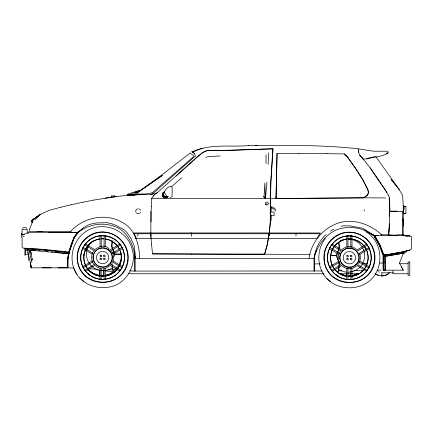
<?xml version="1.0" encoding="UTF-8"?>
<svg xmlns="http://www.w3.org/2000/svg" width="433" height="433" viewBox="0 0 433 433"><rect width="100%" height="100%" fill="white"/><g stroke="black" fill="none" stroke-linecap="round" stroke-linejoin="round"><path stroke-width="0.65" d="M25.255 248.125L25.249 254.555L28.037 254.555L28.042 251.984M322.103 270.982L134.539 271.085L134.549 254.155M135.145 258.431L135.145 256.547M151.02 211.185L150.814 233.149M271.204 211.396L271.204 207.683L270.268 206.325C272.758 206.795 275.632 208.289 275.799 211.136M383.762 263.177L383.551 253.976L380.082 245.067L374.854 235.39L374.323 235.59L372.818 234.773M385.11 263.161L385.121 254.712L383.871 254.707L383.779 270.203M135.156 271.08L135.145 253.402L134.024 245.3L130.896 238.377L127.464 233.252L124.812 230.264L116.509 225.615L112.196 223.953L106.881 222.627L96.261 222.957L91.282 223.953L87.628 225.198L84.143 227.271L77.929 232.212L73.924 237.517L68.971 251.963L67.737 257.738L67.467 267.816L58.082 267.821M151.604 206.325L151.615 198.444L270.457 198.444L270.939 182.039L273.028 148.73L221.333 150.489L207.028 150.511L202.931 152.308L197.578 156.643L157.266 192.723L154.581 194.341L153.098 196.198M403.253 209.464L403.264 206.747L403.94 206.795L403.935 209.426L403.253 209.464L403.935 209.426M403.816 209.415L403.827 206.795L403.264 206.747M389.895 211.45L389.592 198.26L388.282 195.186M28.73 231.66L71.072 231.547M265.959 163.393L266.068 154.846M358.681 152.308L358.713 150.127M74.054 268.097L67.992 267.81L68.149 257.803L69.367 252.13L74.303 237.733L78.232 232.505L82.79 228.83M404.417 251.795L383.654 255.34L383.638 256.607L405.932 252.677M389.624 216.527L389.44 197.962L388.931 199.158M269.153 233.463L270.268 221.907L270.268 198.531L270.749 182.152L272.839 148.898L221.225 150.657L206.942 150.673L202.85 152.47L197.502 156.8L176.128 175.998M275.983 198.466L277.006 153.536L299.003 153.428M326.704 153.666L344.37 153.931L347.336 156.686L355.347 167.907L362.551 179.127L367.877 189.502L368.629 192.387L367.741 195.045L363.866 197.886L276.07 198.547L277.098 153.547M268.108 164.372L268.59 152.903M389.489 223.818L389.175 229.647M389.489 224.473L388.731 233.474L389.04 230.924M338.99 266.1C340.073 262.246 336.739 259.27 336.76 255.567L330.33 255.567M264.076 196.571L264.839 183.099L265.456 198.444L263.388 196.685L264.076 196.571L265.456 198.444L266.982 182.131M339.191 266.1L339.055 262.306M295.945 235.925L296.064 233.982M314.039 271.08L314.033 258.674C315.067 249.619 319.294 240.396 326.206 234.405M78.974 231.341L77.691 232.326L73.924 237.528L69.015 252.001C53.773 250.453 38.526 248.672 23.241 248.163L22.11 247.01L22.072 237.241L21.65 237.241L21.65 233.241L21.926 233.241M269.342 233.43L270.457 221.858L270.457 198.444M112.125 240.916L111.687 246.307L112.423 249.072M339.082 267.183L338.27 271.621L336.663 271.442L334.687 269.662M314.759 254.853L314.363 258.512L314.667 271.069M112.347 240.948L111.903 246.29L112.645 248.959M338.915 266.771L338.097 271.442M121.554 254.09L114.274 254.095L113.982 256.617L113.175 258.22M151.604 206.249L151.02 211.25L151.02 221.907M330.33 255.627L336.76 255.627L337.058 253.105M113.776 256.515L114.274 254.095M337.258 253.202L336.76 255.627M276.07 198.547L276.324 196.555M309 258.431C311.002 243.487 321.438 230.075 335.337 224.224C351.093 217.193 369.701 223.666 381.787 234.892M268.292 238.199L267.28 244.315L264.525 254.182L310.174 254.609M268.476 238.177L267.464 244.299L264.704 254.182L230.935 254.274M268.617 236.423L269.045 234.058M268.801 236.396L269.234 234.026M268.265 238.361L269.196 232.97L320.415 232.97L316.902 238.361L136.271 238.361L133.878 232.97L269.38 232.938L268.449 238.334M100.012 276.14A18.727 18.727 0 0 1 98.102 275.767C87.482 273.342 81.036 261.007 85.036 250.891M112.921 261.413L113.56 258.831M314.98 254.247L316.534 250.009M32.183 222.27C30.976 222.226 32.231 218.952 33.157 219.737C32.074 226.069 30.451 219.006 33.157 219.737M29.379 229.842L29.623 230.08L29.379 229.842L31.961 223.098M32.074 222.232L33.049 219.688M119.124 264.628L121.051 259.286L121.348 254.095M384.407 255.27L403.897 251.676L409.466 250.117L404.065 251.643L399.453 263.112L403.394 270.192L383.097 270.138L383.048 255.438L379.362 245.327L373.879 235.855L364.694 230.047M337.594 252.033L339.136 247.763L338.693 242.42M270.268 221.907L271.204 220.078L271.204 215.401M337.529 252.672C339.64 249.619 339.477 245.884 338.915 242.388M366.026 266.116L364.83 268.417L361.809 271.805A18.727 18.727 0 0 1 351.948 276.341M85.94 249.164C88.467 243.703 94.053 239.714 100.028 239.054M93.517 251.232C90.984 254.945 90.984 260.06 93.517 263.773M340.268 251.421L339.034 253.776L338.395 256.363L338.395 259.021M358.437 263.962C360.429 260.98 360.895 257.148 359.677 253.776M82.79 248.066L83.098 247.562M84.895 244.634L84.744 244.883L94.172 250.675L94.789 249.668L85.361 243.882L85.204 244.131M122.187 267.54L122.036 267.789L112.607 261.997L113.224 260.996L122.653 266.788L122.496 267.037M329.54 248.255L329.389 248.51L338.817 254.301L339.434 253.294L330.006 247.503L329.849 247.757M367.146 270.663L367.298 270.409L357.869 264.617L357.252 265.624L366.681 271.415M368.943 267.729L369.252 267.226M151.615 198.531L154.586 194.244L157.271 192.62M325.34 238.383C317.34 248.704 316.539 263.648 323.819 274.576M118.766 265.164L117.343 267.302L114.377 269.97L112.764 270.149L112.012 266.252M164.637 191.142C166.212 188.804 168.529 186.033 171.641 186.455M135.28 238.491L136.032 237.479M137.169 235.958L138.3 234.437M77.983 232.212C70.151 242.063 67.212 255.432 67.505 267.875L42.331 267.783M32.789 259.372L32.421 259.832L31.225 259.827L32.421 259.832L30.451 251.248L29.255 251.248M355.655 264.844L357.182 263.129L358.243 261.094A9.396 9.396 0 0 0 358.243 254.366C356.121 248.331 347.748 246.263 343.071 250.626A9.558 9.558 0 0 0 339.937 256.59C339.369 261.218 342.546 265.851 347.093 266.945M40.426 214.313L35.917 219.212L33.487 219.201L40.377 214.362L49.275 210.362L60.452 207.288M389.391 272.46L387.887 274.1L385.061 275.469L381.738 275.951M389.581 272.46C386.366 276.649 379.822 276.79 375.59 274.1M366.724 159.068C373.733 156.594 382.339 157.19 388.439 152.654M22.419 228.494C23.42 226.968 25.796 226.968 26.797 228.494M171.203 187.007L181.6 177.833M195.364 156.004L153.931 192.739L151.236 194.357L138.549 194.574L127.713 195.451M330.493 231.168L332.1 229.955L333.903 229.268M383.882 270.197L385.137 270.192M270.268 198.531L363.639 197.805L367.509 194.969L368.391 192.317L367.644 189.438L362.324 179.078L355.136 167.874L347.136 156.665L344.175 153.921M164.275 192.404A2.544 2.522 54.1 0 0 167.03 196.566L167.977 196.647M138.138 192.241L137.034 193.01L161.2 175.397L190.336 152.898L191.034 153.877L192.929 154.982L193.421 156.87L152.292 192.788L146.018 193.93L135.632 194.087M139.242 191.478L162.391 175.397L136.698 193.01M95.282 249.24L97.468 247.725M109.922 265.765L107.73 267.275L105.241 268.222M342.032 249.43C346.081 245.814 352.63 245.814 356.673 249.43M356.673 265.954C352.63 269.57 346.081 269.57 342.032 265.954M137.072 192.523L135.053 193.34L134.89 192.604L138.722 190.677L140.655 190.677M91.201 242.734L90.134 243.465A18.917 18.917 0 0 0 83.948 255.281M122.041 247.313L112.612 253.105L113.23 254.106L122.658 248.315M332.116 271.415L341.545 265.624L340.928 264.617L331.499 270.409L331.656 270.663M134.03 195.121L136.438 194.065M202.395 148.146L191.879 151.739L192.674 152.194C209.789 143.123 230.064 147.377 248.558 145.585M134.89 192.604L136.406 191.987M139.199 191.202L136.682 192.225L136.2 191.705M152.378 193.908L151.236 194.357L154.251 193.513M170.115 197.665L172.08 196.69L172.123 187.245M387.124 152.346L388.439 151.842M341.096 226.513L342.893 225.826L349.842 225.864L362.562 228.251L374.069 235.584L379.638 245.219L383.476 255.378L383.476 270.138L383.476 262.988L379.763 263.042M127.248 194.347L130.425 194.347L138.841 191.137L136.963 191.137L127.248 194.347L127.248 195.521M205.832 157.341L208.354 156.605L220.202 155.934M404.065 251.643L409.835 250.041L411.35 248.921L411.35 236.348L405.537 236.353M405.954 251.411L383.633 255.351M60.436 207.293L71.629 204.652M375.541 156.448L362.957 159.42L362.957 158.608L359.693 155.182M71.597 204.663L82.806 202.238M82.752 202.249L93.983 200.041M384.877 256.374L404.395 253.061M93.912 200.057L116.336 196.528M105.073 198.081L127.513 195.207L138.69 194.547M150.641 194.661L151.945 194.504M111.492 197.713L111.286 196.052L114.658 195.662L114.799 196.842M101.306 238.902L103.871 238.902M346.784 239.249L344.868 239.481L340.619 241.105L336.896 243.66A18.917 18.917 0 0 0 330.704 255.47C329.578 264.628 335.867 273.802 344.857 275.962A18.727 18.727 0 0 0 346.768 276.335M348.062 239.092C356.115 238.28 364.029 243.595 366.93 251.064A18.597 18.597 0 0 1 366.924 264.384M168.08 196.539L166.11 196.717L167.934 196.679L167.078 196.533M409.602 235.363L403.848 235.373L410.067 235.373M127.389 195.234L145.704 194.428M374.854 235.39L407.058 235.363L403.913 235.373M377.928 235.384L373.695 235.449C362.356 227.027 346.119 224.619 333.405 231.33C323.597 237.138 316.572 247.422 314.044 258.485L135.193 258.344C133.9 244.364 126.512 228.738 111.579 225.512C100.164 222.199 87.385 225.371 77.891 232.31L69.616 232.678C81.664 217.896 104.553 212.495 121.392 221.934C134.988 228.196 139.35 244.656 139.648 258.431M257.667 145.456L257.218 145.461M254.977 145.493L256.396 145.472M67.472 267.816L67.992 267.81M362.453 263.307L367.114 263.237M353.799 270.587L363.119 270.446M377.105 270.23L381.1 270.165M248.515 145.585C285.217 145.391 322.168 144.66 358.676 148.882C358.075 152.356 359.477 155.891 362.297 158.023M77.691 232.326L48.745 232.456M314.667 263.924L320.074 263.859M338.325 270.787L341.707 270.749M51.181 267.816L31.106 267.843L30.31 262.458L27.025 248.634M381.7 234.805L390.247 234.751M408.471 235.325L403.599 235.368L407.058 235.363M389.716 211.136L397.104 211.109M387.578 151.209L373.338 151.209L358.676 148.871M386.317 153.536L387.578 153.536M385.662 197.962L363.639 197.805M376.12 156.984L399.345 189.724L391.096 179.332L399.345 189.751L402.63 195.494L403.291 206.503L405.905 206.492L405.905 213.345L403.302 213.35L403.302 209.383M405.905 206.492L403.302 206.492M403.226 211.434L389.576 211.45L389.137 228.716L388.45 235.103L397.478 235.13M270.463 212.1L274.089 212.1L274.089 215.726L270.463 215.726M403.302 213.345L405.905 213.345M37.13 231.509L42.699 231.509M27.809 232.489L70.98 232.364M24.946 233.241L28.849 233.241M134.225 233.744L319.917 233.744M24.616 234.664L22.045 234.664L22.045 229.441L27.192 229.441L27.182 232.705M22.023 234.67L24.605 234.67M402.798 234.794L402.923 211.115M403.123 234.794L403.529 234.794M402.999 235.151L403.096 211.434M352.007 235.855L350.827 235.855L350.827 246.918L352.007 246.918L352.007 236.505M98.237 247.779A7.956 7.956 0 0 1 100.034 246.74L101.225 246.729L101.225 235.666M112.694 249.603L113.776 251.73L114.074 254.16L121.554 254.155M399.599 263.74L408.232 263.74M381.641 272.828L393.272 272.828M323.927 273.764L131.123 273.764L128.466 273.467M339.488 273.764L359.103 273.764M408.232 273.748L392.958 273.748L392.958 270.657M100.045 279.431L101.225 279.431L101.225 268.368L100.045 268.368L100.045 278.782M105.251 279.431L104.077 279.431L104.077 268.368L105.251 268.368L105.251 278.782M397.613 234.773L403.128 234.794M380.661 234.8L381.966 234.805M151.534 244.125L152.54 253.862L264.704 254.182M191.251 254.106L231.06 254.274M152.54 253.862L191.316 254.106M336.76 255.567L337.258 257.992L338.611 260.644M298.878 153.412L326.872 153.683M30.131 248.97L58.054 251.362M30.137 250.209L69.02 253.819L69.004 252.574L58.092 251.362M88.879 268.806L97.642 269.223M107.725 269.721L116.439 270.165M129.846 270.847L134.539 271.085M35.793 250.323L25.969 250.209L25.958 248.97L37.801 249.197L69.009 252.574M38.45 250.501L40.366 250.691M46.748 251.351L48.02 251.492M51.202 251.838L52.458 251.979M54.964 252.255L69.015 253.819M103.866 270.712L98.545 269.867M105.197 270.863L115.167 271.978M105.154 239.054C111.14 239.693 116.715 243.709 119.27 249.159M403.442 205.729L403.935 205.94L403.442 205.724L403.442 206.985M340.121 273.672L344.338 275.264A18.727 18.727 0 0 0 346.898 275.713M99.958 268.222L97.468 267.275L95.282 265.765M271.204 207.683L273.526 208.852L274.452 210.065M24.091 236.743L22.419 235.622M378.599 275.469L375.779 274.1L375.027 273.277M191.943 151.669L194.406 153.39L195.294 156.064M369.409 266.977L359.98 261.186L359.363 262.192L368.792 267.978M83.25 247.313L92.678 253.105L92.061 254.106L82.633 248.315M378.355 271.659L379.232 272.238M337.063 275.274L338.693 276.389M88.132 273.586L89.761 274.706M192.674 152.194L194.336 153.455M365.885 231.747C384.06 242.269 384.677 271.502 366.989 282.727C353.258 291.847 331.873 288.535 323.299 273.878M326.477 278.3L330.828 281.656M79.721 278.11L80.69 278.852M81.658 279.599L84.072 281.466M166.694 196.014L164.589 192.912M87.91 268.974L89.626 270.912L93.366 273.477L97.582 275.069A18.727 18.727 0 0 0 104.023 275.529M362.194 157.791L370.302 168.053L386.88 192.506M370.183 167.809L385.007 189.481L388.433 195.478M366.843 244.32L366.686 244.071L357.257 249.863L357.875 250.864L367.303 245.078L367.152 244.824M329.545 267.226L329.394 266.977L338.822 261.186L339.44 262.192L330.011 267.978L329.854 267.729M120.087 244.131L119.93 243.882L110.502 249.668L111.119 250.675L120.547 244.883L120.396 244.634M401.147 266.842L401.792 267.94M402.441 269.045L403.091 270.143M373.722 234.832L380.244 246.55M374.323 235.59L379.903 245.235L383.746 255.41M339.034 261.608L340.268 263.962M111.687 251.232L112.921 253.586M77.063 274.387C66.233 258.804 73.789 235.557 91.293 228.656C107.211 222.351 126.972 231.406 131.843 248.001C137.38 263.908 127.275 283.263 110.567 286.819C96.207 290.126 79.526 283.539 74.195 269.126M112.91 249.495L113.982 251.633L114.274 254.155M385.11 270.187L385.137 256.055M31.869 262.436L28.67 248.634M112.943 269.97L111.941 262.625M30.873 251.697L31.425 254.155M31.106 267.843L30.31 262.452L31.501 267.843M30.31 262.452L30.905 265.445M31.144 266.647L31.382 267.843M134.311 251.687L134.468 252.926M111.297 196.068L111.384 196.815M402.934 218.768L403.594 226.053M151.02 238.264L151.534 244.142M191.234 232.705L191.402 236.31M150.993 237.652L150.922 236.017M150.836 233.712L150.873 234.47M364.223 209.805L364.277 211.136M150.841 233.76L150.944 236.364M150.993 237.625L151.02 238.361M150.868 234.442L150.928 236.045M385.121 254.712L385.137 255.41M150.819 232.938L150.841 233.744M403.572 209.383L403.572 213.345M385.137 263.112L385.137 269.553M383.871 254.707L383.871 263.161M381.928 272.79L381.928 275.951M352.007 279.621L352.007 268.557L350.827 268.557L350.827 279.621M350.308 273.716L350.308 276.319M347.98 279.621L347.98 268.557L346.801 268.557L346.801 279.621M346.281 273.716L346.281 275.669M266.809 203.461L266.809 204.528M130.425 194.347L130.425 195.521M105.251 235.666L105.251 246.729L104.077 246.729L104.077 235.666M103.557 270.273L103.557 275.475M103.005 268.076L103.005 270.728M100.045 235.666L100.045 246.729M99.525 270.273L99.525 275.475M28.681 254.36L28.681 260.379M24.99 248.353L24.99 255.67M350.654 276.476A18.727 18.727 0 0 1 348.067 276.471M348.051 238.919A18.787 18.787 0 0 1 368.131 257.662A18.787 18.787 0 0 1 348.051 276.406M346.752 276.27A18.787 18.787 0 0 1 346.752 239.054M355.699 264.758A9.396 9.396 0 0 1 347.196 266.842M105.192 276.151A18.727 18.727 0 0 0 115.059 271.615L118.074 268.227L120.168 264.195A18.597 18.597 0 0 0 120.174 250.875M103.898 276.286A18.727 18.727 0 0 1 101.311 276.281M120.152 250.81A18.787 18.787 0 0 1 105.176 276.081M103.877 276.216A18.787 18.787 0 0 1 101.295 276.216M99.996 276.081A18.787 18.787 0 0 1 99.996 238.864M101.295 238.729A18.787 18.787 0 0 1 103.877 238.729M105.176 238.864A18.787 18.787 0 0 1 119.373 249.029M338.66 276.308A21.861 21.861 0 0 1 335.856 274.56M357.571 273.678A18.727 18.727 0 0 1 352.067 275.545M350.779 275.724A18.727 18.727 0 0 1 348.841 275.821M357.555 273.602A18.787 18.787 0 0 1 352.051 275.475M350.762 275.653A18.787 18.787 0 0 1 348.819 275.751M346.882 275.653A18.787 18.787 0 0 1 340.089 273.602M89.647 274.755A21.861 21.861 0 0 1 88.061 273.553M113.543 271.74A18.727 18.727 0 0 1 105.311 275.35M113.527 271.659A18.787 18.787 0 0 1 105.295 275.28M104.007 275.458A18.787 18.787 0 0 1 102.069 275.561M100.126 275.458A18.787 18.787 0 0 1 88.218 269.472M167.441 196.301A2.896 2.869 54.2 0 1 166.813 197.231M166.153 197.648A2.896 2.869 54.1 0 1 165.054 197.859M163.019 196.999A2.896 2.869 54.1 0 1 163.95 192.295M167.549 196.219A2.896 2.869 54.1 0 1 166.927 197.15M163.333 196.674A2.544 2.522 54.1 0 1 162.781 195.846M162.781 193.903A2.544 2.522 54.1 0 1 163.333 193.086M163.187 196.777A2.544 2.522 54.1 0 1 162.64 195.949M163.187 193.188A2.544 2.522 54.1 0 1 164.01 192.647A2.544 2.522 54.1 0 0 164.821 196.744M167.36 196.836A2.896 2.869 54.1 0 1 162.927 196.36A2.896 2.869 54.1 0 1 164.221 192.1M167.198 196.955A2.896 2.869 54.1 0 1 162.765 196.479A2.896 2.869 54.1 0 1 164.058 192.22M164.421 197.037A2.544 2.522 54.1 0 1 163.598 196.479M163.052 195.651A2.544 2.522 54.1 0 1 163.052 193.708M167.176 196.506A2.544 2.522 54.1 0 1 166.359 197.053M164.28 197.139A2.544 2.522 54.1 0 1 162.911 193.811M167.631 196.642A2.896 2.869 54.1 0 1 163.203 196.165A2.896 2.869 54.1 0 1 164.491 191.906M167.468 196.761A2.896 2.869 54.1 0 1 163.041 196.279A2.896 2.869 54.1 0 1 164.329 192.019M164.551 196.939A2.544 2.522 54.1 0 1 163.181 195.554M167.306 196.414A2.544 2.522 54.1 0 1 166.489 196.955M167.901 196.441A2.896 2.869 54.2 0 1 163.474 195.965A2.896 2.869 54.2 0 1 164.767 191.705M167.744 196.56A2.896 2.869 54.1 0 1 163.311 196.084A2.896 2.869 54.1 0 1 164.605 191.824M166.759 196.761A2.544 2.522 54.1 0 1 165.79 196.945M167.241 196.863A2.896 2.869 54.1 0 1 164.102 192.128M168.009 196.365A2.896 2.869 54.1 0 1 163.582 195.889A2.896 2.869 54.1 0 1 164.87 191.63M112.347 267.848A16.584 16.584 0 0 1 101.149 270.625M99.915 270.441A16.584 16.584 0 0 1 86.838 250.447M86.984 249.852A16.584 16.584 0 0 1 90.849 242.859M91.72 241.987A16.584 16.584 0 0 1 93.16 240.797M101.019 246.404A7.956 7.956 0 0 1 104.12 246.204M105.143 246.404A7.956 7.956 0 0 1 109.392 249.246M364.056 251.324A16.584 16.584 0 0 1 362.697 263.372M362.399 263.908A16.584 16.584 0 0 1 348.035 272.2M346.801 272.157A16.584 16.584 0 0 1 338.693 269.321M340.278 240.954A16.584 16.584 0 0 1 346.801 239.076M348.035 239.032A16.584 16.584 0 0 1 362.08 246.794M362.697 247.86A16.584 16.584 0 0 1 363.882 250.734M140.541 212.192A2.501 2.463 0 0 1 140 212.987M139.188 213.523A2.501 2.463 0 0 1 136.46 212.987M135.919 212.192A2.501 2.463 0 0 1 138.23 208.787M139.188 208.977A2.501 2.463 0 0 1 140.541 210.308M77.594 254.929C74.541 285.385 119.508 293 127.037 263.648C130.885 249.976 120.926 234.789 106.989 232.499C93.057 229.885 78.774 240.802 77.594 254.929M324.349 255.118C321.297 285.574 366.264 293.19 373.793 263.843C377.641 250.171 367.682 234.984 353.739 232.689C339.808 230.08 325.529 240.992 324.349 255.118M128.033 260.514C125.31 286.424 87.596 290.44 78.806 266.463A25.423 25.423 0 0 1 85.723 238.415C102.919 222.806 130.706 237.609 128.033 260.514M374.789 260.704C372.066 286.614 334.352 290.635 325.562 266.652A25.423 25.423 0 0 1 332.474 238.61C349.675 223 377.462 237.804 374.789 260.704M100.277 255.172L99.947 256.184L100.808 256.812L101.668 256.184L101.344 255.172L100.277 255.172M100.277 258.209L99.947 259.221L100.808 259.849L101.668 259.221L101.344 258.209L100.277 258.209M103.855 255.21L103.525 256.217L104.385 256.845L105.246 256.217L104.916 255.21L103.855 255.21M103.855 258.241L103.525 259.253L104.385 259.881L105.246 259.253L104.916 258.241L103.855 258.241M347.033 255.367L346.703 256.379L347.564 257.002L348.424 256.379L348.094 255.367L347.033 255.367M347.033 258.404L346.703 259.41L347.564 260.038L348.424 259.41L348.094 258.404L347.033 258.404M350.611 255.4L350.281 256.412L351.141 257.034L352.002 256.412L351.672 255.4L350.611 255.4M350.611 258.436L350.281 259.443L351.141 260.071L352.002 259.443L351.672 258.436L350.611 258.436M33.525 219.163L40.377 214.373L33.525 219.163M111.487 260.904L110.426 262.939L108.899 264.65A9.461 9.461 0 0 1 100.337 266.75C95.796 265.662 92.613 261.029 93.187 256.401A9.558 9.558 0 0 1 96.315 250.436C100.992 246.074 109.365 248.141 111.487 254.171A9.396 9.396 0 0 1 111.487 260.904M123.042 265.283L120.601 269.976L117.094 273.916A21.796 21.796 0 0 1 97.365 278.749C86.909 276.243 79.58 265.57 80.901 254.907A22.013 22.013 0 0 1 88.105 241.17C98.881 231.13 118.166 235.893 123.048 249.781A21.639 21.639 0 0 1 123.042 265.283M369.798 265.478L367.357 270.165L363.85 274.105A21.796 21.796 0 0 1 344.121 278.944C333.659 276.433 326.336 265.759 327.657 255.102A22.013 22.013 0 0 1 334.861 241.36C345.631 231.319 364.922 236.082 369.804 249.971A21.639 21.639 0 0 1 369.798 265.478M111.113 264.428L110.502 265.434L119.925 271.22L120.542 270.219L111.113 264.428M332.116 244.071L331.499 245.078L340.923 250.864L341.54 249.863L332.116 244.071M92.067 260.996L82.638 266.788L83.255 267.789L92.684 261.997L92.067 260.996M94.177 264.428L84.749 270.219L85.366 271.22L94.789 265.434L94.177 264.428M368.797 247.503L359.368 253.294L359.985 254.301L369.414 248.51L368.797 247.503M347.98 235.855L346.801 235.855L346.801 246.918L347.98 246.918L347.98 235.855M409.791 262.019L408.103 262.019L408.103 275.42L409.791 275.42L409.791 262.019M32.61 222.811L32.351 222.253L32.61 222.811M336.203 275.128A21.861 21.861 0 0 0 371.043 260.287A21.861 21.861 0 0 0 340.771 237.538A21.861 21.861 0 0 0 336.203 275.128M343.093 264.98A9.732 9.732 0 0 0 359.049 259.562A9.732 9.732 0 0 0 346.378 248.45A9.732 9.732 0 0 0 343.093 264.98M345.29 262.382A6.208 6.208 0 0 0 355.471 258.923A6.208 6.208 0 0 0 347.39 251.833A6.208 6.208 0 0 0 345.29 262.382M89.452 274.939A21.861 21.861 0 0 0 124.287 260.098A21.861 21.861 0 0 0 94.015 237.349A21.861 21.861 0 0 0 89.452 274.939M96.337 264.79A9.732 9.732 0 0 0 112.299 259.372A9.732 9.732 0 0 0 99.622 248.261A9.732 9.732 0 0 0 96.337 264.79M98.535 262.192A6.208 6.208 0 0 0 108.721 258.734A6.208 6.208 0 0 0 100.635 251.643A6.208 6.208 0 0 0 98.535 262.192M265.553 204.473A1.57 1.478 0 0 0 268.244 204.138A1.57 1.478 0 0 0 266.593 202.108A1.57 1.478 0 0 0 265.553 204.473"/></g></svg>
